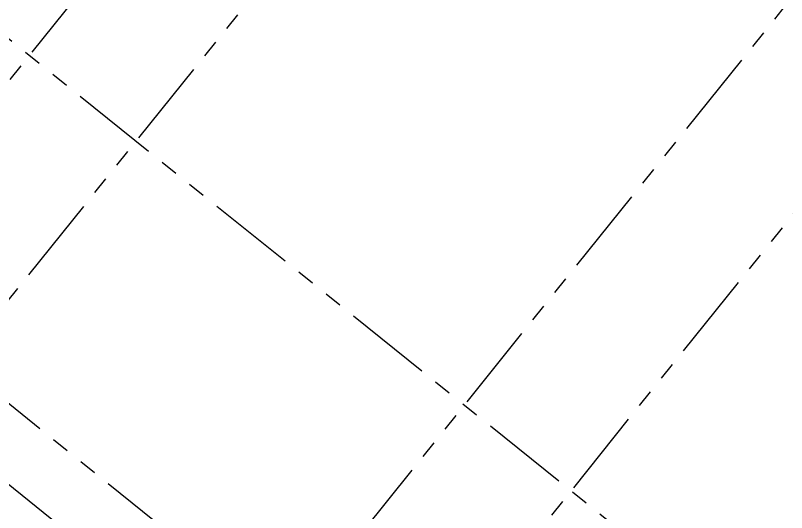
# Model space of a CAD drawing. Extents: x 186.8 to 246.9, y -2.6 to 70.8.
# Drawn here: x 222.35 to 233.34, y 47.48 to 54.56 of the extents above; entities that cross this region are included whole.
import ezdxf

# ---------------------------------------------------------------- set-up
doc = ezdxf.new("R2010")
doc.units = 0
doc.header["$MEASUREMENT"] = 0
doc.linetypes.add('AXIS_100$0$A-AXIS$0$PHANTOM', pattern=[2.5, 1.25, -0.25, 0.25, -0.25, 0.25, -0.25])
doc.layers.add('AXIS_100$0$A-AXIS-100', color=10, linetype='AXIS_100$0$A-AXIS$0$PHANTOM')

msp = doc.modelspace()

# ---------------------------------------------------------------- linework, layer by layer
at = {"layer": 'AXIS_100$0$A-AXIS-100'}
for p, q in [((239.83364, 40.09041), (204.04433, 68.87222)), ((236.33957, 37.70317), (201.50624, 65.71618)), ((236.73141, 36.23312), (200.94211, 65.01493)), ((208.49059, 36.50345), (229.94199, 63.17761)), ((210.01017, 35.2814), (231.46157, 61.95557)), ((214.68578, 31.52127), (236.13718, 58.19543)), ((216.20536, 30.29922), (237.65676, 56.97339))]:
    msp.add_line(p, q, dxfattribs=at)

doc.saveas('drawing.dxf')
